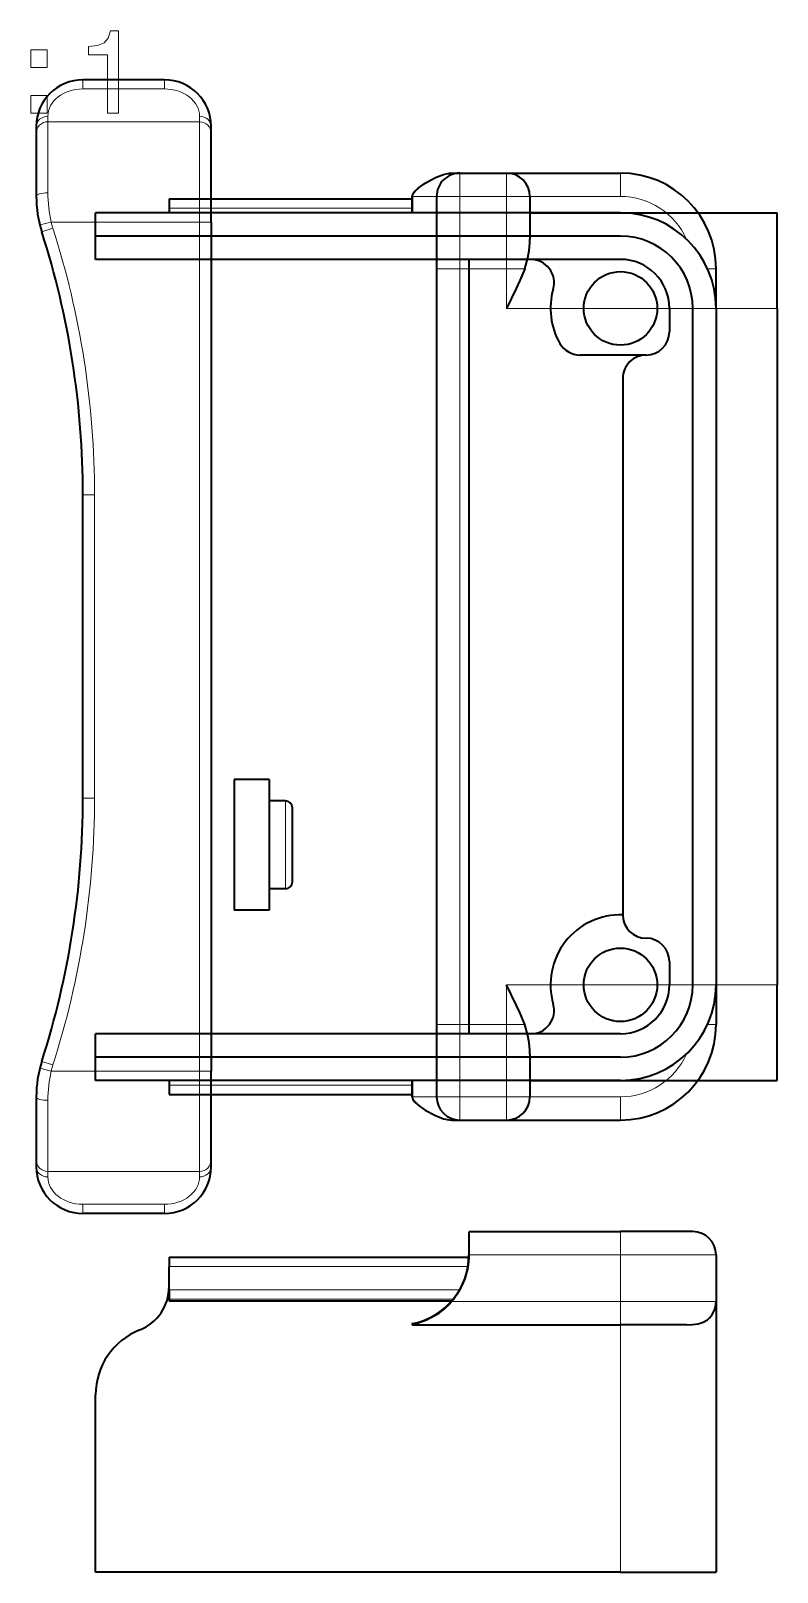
# Model space of a CAD drawing. Extents: x 487 to 800, y 314 to 605.
# Drawn here: x 618.1 to 650.1, y 380.8 to 446.9 of the extents above; entities that cross this region are included whole.
import ezdxf

# ---------------------------------------------------------------- set-up
doc = ezdxf.new("R2010")
doc.units = 0

msp = doc.modelspace()

# ---------------------------------------------------------------- linework, layer by layer
at = {"color": 7, "lineweight": 35, "ltscale": 0.0875}
for p, q in [((623.83, 444.8), (620.33, 444.8)), ((623.83, 396.2), (620.33, 396.2))]:
    msp.add_line(p, q, dxfattribs=at)
at = {"color": 7, "lineweight": 13, "ltscale": 0.009782}
for p, q in [((620.33, 444.409), (620.33, 444.8)), ((623.83, 444.409), (623.83, 444.8))]:
    msp.add_line(p, q, dxfattribs=at)
at = {"color": 7, "lineweight": 13, "ltscale": 0.0875}
for p, q in [((623.83, 444.409), (620.33, 444.409)), ((623.83, 396.591), (620.33, 396.591))]:
    msp.add_line(p, q, dxfattribs=at)
at = {"color": 7, "lineweight": 35, "ltscale": 0.0075}
for p, q in [((618.33, 442.8), (618.33, 442.5)), ((625.83, 442.5), (625.83, 442.8)), ((618.33, 398.5), (618.33, 398.2)), ((625.83, 398.2), (625.83, 398.5))]:
    msp.add_line(p, q, dxfattribs=at)
at = {"color": 7, "lineweight": 13, "ltscale": 0.005869}
for p, q in [((618.83, 443.235), (618.83, 443)), ((625.33, 443), (625.33, 443.235)), ((618.83, 397.765), (618.83, 398)), ((625.33, 398), (625.33, 397.765))]:
    msp.add_line(p, q, dxfattribs=at)
at = {"color": 7, "lineweight": 13, "ltscale": 0.1625}
for p, q in [((625.33, 443), (618.83, 443)), ((625.33, 398), (618.83, 398))]:
    msp.add_line(p, q, dxfattribs=at)
at = {"color": 7, "lineweight": 13, "ltscale": 0.076205}
for p, q in [((618.83, 443), (618.83, 439.952)), ((618.83, 398), (618.83, 401.048))]:
    msp.add_line(p, q, dxfattribs=at)
at = {"color": 7, "lineweight": 13, "ltscale": 0.1075}
for p, q in [((625.33, 438.7), (625.33, 443)), ((625.33, 402.3), (625.33, 398))]:
    msp.add_line(p, q, dxfattribs=at)
at = {"color": 7, "lineweight": 35, "ltscale": 0.067344}
for p, q in [((618.33, 442.5), (618.33, 439.806)), ((618.33, 401.194), (618.33, 398.5))]:
    msp.add_line(p, q, dxfattribs=at)
at = {"color": 7, "lineweight": 35, "ltscale": 0.095}
for p, q in [((625.83, 438.7), (625.83, 442.5)), ((625.83, 398.5), (625.83, 402.3))]:
    msp.add_line(p, q, dxfattribs=at)
at = {"color": 7, "lineweight": 35, "ltscale": 0.180597}
for p, q in [((636.153, 440.8), (643.377, 440.8)), ((636.153, 400.2), (643.377, 400.2))]:
    msp.add_line(p, q, dxfattribs=at)
at = {"color": 7, "lineweight": 13, "ltscale": 0.102499}
for p, q in [((636.495, 440.8), (636.495, 436.7)), ((638.495, 440.8), (638.495, 436.7)), ((647.477, 394.42), (643.377, 394.42)), ((647.477, 392.42), (643.377, 392.42))]:
    msp.add_line(p, q, dxfattribs=at)
at = {"color": 7, "lineweight": 35, "ltscale": 0.05}
for p, q in [((636.495, 440.8), (638.495, 440.8)), ((636.495, 400.2), (638.495, 400.2)), ((647.477, 394.42), (647.477, 392.42))]:
    msp.add_line(p, q, dxfattribs=at)
at = {"color": 7, "lineweight": 13, "ltscale": 0.025}
for p, q in [((643.377, 440.8), (643.377, 439.8)), ((635.495, 436.7), (636.495, 436.7)), ((635.495, 404.3), (636.495, 404.3)), ((643.377, 401.2), (643.377, 400.2)), ((636.907, 395.42), (636.907, 394.42)), ((643.377, 395.42), (643.377, 394.42)), ((643.377, 392.42), (643.377, 391.42))]:
    msp.add_line(p, q, dxfattribs=at)
at = {"color": 7, "lineweight": 35, "ltscale": 0.260501}
for p, q in [((624.027, 439.7), (634.447, 439.7)), ((624.027, 401.3), (634.447, 401.3))]:
    msp.add_line(p, q, dxfattribs=at)
at = {"color": 7, "lineweight": 35, "ltscale": 0.010001}
for p, q in [((624.027, 439.7), (624.027, 439.3)), ((624.027, 392.92), (624.027, 392.52))]:
    msp.add_line(p, q, dxfattribs=at)
at = {"color": 7, "lineweight": 13, "ltscale": 0.000749207}
for p, q in [((634.477, 439.8), (634.447, 439.8)), ((634.477, 401.2), (634.447, 401.2)), ((636.907, 394.42), (636.877, 394.42))]:
    msp.add_line(p, q, dxfattribs=at)
at = {"color": 7, "lineweight": 35, "ltscale": 0.0175}
for p, q in [((634.447, 439.1), (634.447, 439.8)), ((629.009, 413.885), (628.309, 413.885)), ((629.009, 410.115), (628.309, 410.115)), ((634.447, 401.2), (634.447, 401.9))]:
    msp.add_line(p, q, dxfattribs=at)
at = {"color": 7, "lineweight": 13, "ltscale": 0.222501}
for p, q in [((634.477, 439.8), (643.377, 439.8)), ((634.477, 401.2), (643.377, 401.2))]:
    msp.add_line(p, q, dxfattribs=at)
at = {"color": 7, "lineweight": 13, "ltscale": 0.0175}
for p, q in [((634.477, 439.1), (634.477, 439.8)), ((634.477, 401.2), (634.477, 401.9))]:
    msp.add_line(p, q, dxfattribs=at)
at = {"color": 7, "lineweight": 35, "ltscale": 0.077499}
for p, q in [((635.495, 439.8), (635.495, 436.7)), ((646.477, 395.42), (643.377, 395.42))]:
    msp.add_line(p, q, dxfattribs=at)
at = {"color": 7, "lineweight": 35, "ltscale": 0.045808}
msp.add_line((639.495, 439.8), (639.495, 437.968), dxfattribs=at)
at = {"color": 7, "lineweight": 35}
for p, q in [((643.377, 439.1), (620.877, 439.1)), ((625.83, 438.7), (625.83, 402.3)), ((643.377, 438.1), (620.877, 438.1)), ((643.377, 437.1), (620.877, 437.1)), ((636.877, 437.1), (636.877, 403.9)), ((635.495, 436.7), (635.495, 404.3)), ((646.477, 406), (646.477, 435)), ((647.477, 435), (647.477, 406)), ((650.095, 435), (650.095, 406)), ((643.477, 432), (643.477, 409)), ((643.377, 403.9), (620.877, 403.9)), ((643.377, 402.9), (620.877, 402.9)), ((643.377, 401.9), (620.877, 401.9)), ((643.377, 380.82), (620.877, 380.82))]:
    msp.add_line(p, q, dxfattribs=at)
at = {"color": 7, "lineweight": 35, "ltscale": 0.025}
for p, q in [((620.877, 438.1), (620.877, 439.1)), ((620.877, 437.1), (620.877, 438.1)), ((645.477, 435), (645.477, 434)), ((645.477, 407), (645.477, 406)), ((620.877, 402.9), (620.877, 403.9)), ((620.877, 401.9), (620.877, 402.9)), ((624.027, 392.92), (624.027, 393.92))]:
    msp.add_line(p, q, dxfattribs=at)
at = {"color": 7, "lineweight": 13, "ltscale": 0.260501}
for p, q in [((624.027, 439.3), (634.447, 439.3)), ((624.027, 401.7), (634.447, 401.7))]:
    msp.add_line(p, q, dxfattribs=at)
at = {"color": 7, "lineweight": 35, "ltscale": 0.005}
for p, q in [((624.027, 439.3), (624.027, 439.1)), ((624.027, 401.9), (624.027, 401.7))]:
    msp.add_line(p, q, dxfattribs=at)
at = {"color": 7, "lineweight": 35, "ltscale": 0.264999}
for p, q in [((639.495, 439.1), (650.095, 439.1)), ((639.495, 401.9), (650.095, 401.9))]:
    msp.add_line(p, q, dxfattribs=at)
at = {"color": 7, "lineweight": 35, "ltscale": 0.1025}
for p, q in [((650.095, 435), (650.095, 439.1)), ((650.095, 401.9), (650.095, 406))]:
    msp.add_line(p, q, dxfattribs=at)
at = {"color": 7, "lineweight": 13, "ltscale": 0.012501}
for p, q in [((618.484, 438.577), (618.968, 438.7)), ((618.484, 402.423), (618.968, 402.3))]:
    msp.add_line(p, q, dxfattribs=at)
at = {"color": 7, "lineweight": 13, "ltscale": 0.0125}
for p, q in [((619.044, 438.434), (618.568, 438.282)), ((625.33, 438.7), (625.83, 438.7)), ((620.83, 427), (620.33, 427)), ((620.83, 414), (620.33, 414)), ((619.044, 402.566), (618.568, 402.718)), ((625.33, 402.3), (625.83, 402.3))]:
    msp.add_line(p, q, dxfattribs=at)
at = {"color": 7, "lineweight": 13, "ltscale": 0.159047}
for p, q in [((625.33, 438.7), (618.968, 438.7)), ((625.33, 402.3), (618.968, 402.3))]:
    msp.add_line(p, q, dxfattribs=at)
at = {"color": 7, "lineweight": 13}
for p, q in [((625.33, 438.7), (625.33, 402.3)), ((636.495, 436.7), (636.495, 404.3))]:
    msp.add_line(p, q, dxfattribs=at)
at = {"color": 7, "lineweight": 13, "ltscale": 0.05}
for p, q in [((636.495, 436.7), (638.495, 436.7)), ((636.495, 404.3), (638.495, 404.3)), ((643.377, 394.42), (643.377, 392.42))]:
    msp.add_line(p, q, dxfattribs=at)
at = {"color": 7, "lineweight": 13, "ltscale": 0.0425}
for p, q in [((638.495, 435), (638.495, 436.7)), ((638.495, 406), (638.495, 404.3))]:
    msp.add_line(p, q, dxfattribs=at)
at = {"color": 7, "lineweight": 13, "ltscale": 0.019395}
for p, q in [((638.495, 436.7), (639.27, 436.7)), ((639.27, 404.3), (638.495, 404.3))]:
    msp.add_line(p, q, dxfattribs=at)
at = {"color": 7, "lineweight": 13, "ltscale": 0.009225}
for p, q in [((647.477, 436.7), (647.108, 436.7)), ((647.108, 404.3), (647.477, 404.3))]:
    msp.add_line(p, q, dxfattribs=at)
at = {"color": 7, "lineweight": 35, "ltscale": 0.0425}
for p, q in [((647.477, 435), (647.477, 436.7)), ((647.477, 406), (647.477, 404.3))]:
    msp.add_line(p, q, dxfattribs=at)
at = {"color": 7, "lineweight": 13, "ltscale": 0.289999}
for p, q in [((638.495, 435), (650.095, 435)), ((638.495, 406), (650.095, 406))]:
    msp.add_line(p, q, dxfattribs=at)
at = {"color": 7, "lineweight": 35, "ltscale": 0.070801}
msp.add_line((644.477, 433), (641.645, 433), dxfattribs=at)
at = {"color": 7, "lineweight": 35, "ltscale": 0.325}
msp.add_line((620.33, 414), (620.33, 427), dxfattribs=at)
at = {"color": 7, "lineweight": 13, "ltscale": 0.325}
msp.add_line((620.83, 414), (620.83, 427), dxfattribs=at)
at = {"color": 7, "lineweight": 35, "ltscale": 0.018967}
msp.add_line((626.822, 414.8), (626.822, 414.041), dxfattribs=at)
at = {"color": 7, "lineweight": 35, "ltscale": 0.037163}
for p, q in [((628.309, 414.8), (626.822, 414.8)), ((628.309, 409.2), (626.822, 409.2))]:
    msp.add_line(p, q, dxfattribs=at)
at = {"color": 7, "lineweight": 35, "ltscale": 0.139999}
msp.add_line((628.309, 414.8), (628.309, 409.2), dxfattribs=at)
at = {"color": 7, "lineweight": 35, "ltscale": 0.121032}
msp.add_line((626.822, 414.041), (626.822, 409.2), dxfattribs=at)
at = {"color": 7, "lineweight": 13, "ltscale": 0.09425}
msp.add_line((629.009, 410.115), (629.009, 413.885), dxfattribs=at)
at = {"color": 7, "lineweight": 35, "ltscale": 0.07925}
msp.add_line((629.309, 410.415), (629.309, 413.585), dxfattribs=at)
at = {"color": 7, "lineweight": 35, "ltscale": 0.0775}
msp.add_line((635.495, 404.3), (635.495, 401.2), dxfattribs=at)
at = {"color": 7, "lineweight": 13, "ltscale": 0.1025}
for p, q in [((636.495, 404.3), (636.495, 400.2)), ((638.495, 404.3), (638.495, 400.2))]:
    msp.add_line(p, q, dxfattribs=at)
at = {"color": 7, "lineweight": 35, "ltscale": 0.045809}
msp.add_line((639.495, 403.032), (639.495, 401.2), dxfattribs=at)
at = {"color": 7, "lineweight": 35, "ltscale": 0.01}
for p, q in [((624.027, 401.7), (624.027, 401.3)), ((624.027, 394.32), (624.027, 393.92))]:
    msp.add_line(p, q, dxfattribs=at)
at = {"color": 7, "lineweight": 13, "ltscale": 0.009783}
for p, q in [((620.33, 396.591), (620.33, 396.2)), ((623.83, 396.591), (623.83, 396.2))]:
    msp.add_line(p, q, dxfattribs=at)
at = {"color": 7, "lineweight": 35, "ltscale": 0.02425}
msp.add_line((636.877, 395.39), (636.877, 394.42), dxfattribs=at)
at = {"color": 7, "lineweight": 35, "ltscale": 0.161751}
msp.add_line((636.907, 395.42), (643.377, 395.42), dxfattribs=at)
at = {"color": 7, "lineweight": 35, "ltscale": 0.321208}
msp.add_line((624.027, 394.32), (636.875, 394.32), dxfattribs=at)
at = {"color": 7, "lineweight": 13, "ltscale": 0.320201}
msp.add_line((624.027, 393.92), (636.835, 393.92), dxfattribs=at)
at = {"color": 7, "lineweight": 13, "ltscale": 0.161751}
msp.add_line((636.907, 394.42), (643.377, 394.42), dxfattribs=at)
at = {"color": 7, "lineweight": 13, "ltscale": 0.311203}
msp.add_line((624.027, 392.92), (636.475, 392.92), dxfattribs=at)
at = {"color": 7, "lineweight": 13, "ltscale": 0.304292}
msp.add_line((624.027, 392.52), (636.199, 392.52), dxfattribs=at)
at = {"color": 7, "lineweight": 35, "ltscale": 0.00191}
msp.add_line((624.027, 392.52), (624.027, 392.444), dxfattribs=at)
at = {"color": 7, "lineweight": 35, "ltscale": 0.302675}
msp.add_line((636.134, 392.444), (624.027, 392.444), dxfattribs=at)
at = {"color": 7, "lineweight": 13, "ltscale": 0.000749294}
msp.add_line((636.153, 392.42), (636.131, 392.44), dxfattribs=at)
at = {"color": 7, "lineweight": 13, "ltscale": 0.180597}
msp.add_line((636.153, 392.42), (643.377, 392.42), dxfattribs=at)
at = {"color": 7, "lineweight": 35, "ltscale": 0.29}
msp.add_line((647.477, 392.42), (647.477, 380.82), dxfattribs=at)
at = {"color": 7, "lineweight": 35, "ltscale": 0.222501}
msp.add_line((634.477, 391.42), (643.377, 391.42), dxfattribs=at)
at = {"color": 7, "lineweight": 13, "ltscale": 0.265}
msp.add_line((643.377, 391.42), (643.377, 380.82), dxfattribs=at)
at = {"color": 7, "lineweight": 35, "ltscale": 0.070724}
msp.add_line((646.206, 391.42), (643.377, 391.42), dxfattribs=at)
at = {"color": 7, "lineweight": 35, "ltscale": 0.19}
msp.add_line((620.877, 380.82), (620.877, 388.42), dxfattribs=at)
at = {"color": 7, "lineweight": 35, "ltscale": 0.102499}
msp.add_line((643.377, 380.82), (647.477, 380.82), dxfattribs=at)
at = {"color": 7, "lineweight": 13}
for points in [[(621.391, 443.374), (621.85, 443.374), (621.85, 446.899), (621.507, 446.899), (621.416, 446.591), (621.235, 446.384), (620.957, 446.263), (620.574, 446.223), (620.574, 445.865), (621.391, 445.865)], [(618.098, 445.33), (618.794, 445.33), (618.794, 446.082), (618.098, 446.082)], [(618.098, 443.374), (618.794, 443.374), (618.794, 444.125), (618.098, 444.125)]]:
    msp.add_lwpolyline(points, close=True, dxfattribs=at)
at = {"color": 7, "lineweight": 35}
for points in [[(634.447, 439.8), (634.477, 439.917), (634.542, 440.011), (634.704, 440.16), (635.01, 440.369), (635.453, 440.605), (635.795, 440.738), (636.038, 440.792), (636.153, 440.8)], [(639.27, 436.7), (639.063, 436.192), (638.91, 435.855), (638.495, 435)], [(639.27, 404.3), (639.063, 404.808), (638.91, 405.145), (638.495, 406)], [(634.447, 401.2), (634.477, 401.083), (634.542, 400.989), (634.704, 400.84), (635.01, 400.631), (635.453, 400.395), (635.795, 400.262), (636.038, 400.208), (636.153, 400.2)], [(646.206, 391.42), (646.469, 391.431), (646.711, 391.467), (646.926, 391.536), (647.108, 391.644)]]:
    msp.add_lwpolyline(points, dxfattribs=at)
at = {"color": 7, "lineweight": 13}
for points in [[(636.153, 440.8), (635.991, 440.784), (635.82, 440.742), (635.468, 440.603), (635.112, 440.412), (634.866, 440.254), (634.747, 440.166), (634.579, 440.013), (634.517, 439.931), (634.494, 439.885), (634.477, 439.8)], [(634.477, 401.2), (634.485, 401.143), (634.535, 401.041), (634.584, 400.98), (634.697, 400.874), (634.816, 400.781), (635.063, 400.617), (635.436, 400.413), (635.804, 400.263), (635.983, 400.217), (636.153, 400.2)]]:
    msp.add_lwpolyline(points, dxfattribs=at)
at = {"color": 7, "lineweight": 35}
for centre in [(643.377, 435), (643.377, 406)]:
    msp.add_circle(centre, 1.575, dxfattribs=at)
for centre, radius, start, end in [((620.33, 442.8), 2, 90, 179.99999), ((623.83, 442.8), 2, 360, 90), ((636.495, 439.8), 1, 90, 180.00001), ((638.495, 439.8), 1, 0, 90), ((643.377, 436.7), 4.1, 0, 90), ((623.33, 439.806), 5, 179.99999, 197.75279), ((643.377, 435), 4.1, 0, 90), ((583.33, 427), 37, 360, 17.75279), ((635.715, 437.981), 3.78, 340.18281, 359.79192), ((643.377, 435), 3.1, 360, 90), ((639.531, 436.1), 1, 344.03798, 90), ((643.377, 435), 2.1, 0, 90), ((643.377, 435), 3, 164.03799, 210), ((641.645, 434), 1, 210, 270), ((644.477, 434), 1, 270, 360), ((644.477, 432), 1, 90, 180.00001), ((583.33, 414), 37, 342.24721, 360), ((629.009, 413.585), 0.3, 0, 90), ((629.009, 410.415), 0.3, 270, 360), ((643.377, 406), 3, 88.08967, 195.96201), ((644.477, 409), 1, 180.00001, 270), ((644.477, 407), 1, 0, 90), ((643.377, 406), 4.1, 270, 0), ((643.377, 406), 3.1, 270, 0), ((643.377, 406), 2.1, 270, 360), ((639.531, 404.9), 1, 270, 15.96202), ((635.715, 403.019), 3.78, 0.20808, 19.81719), ((643.377, 404.3), 4.1, 270, 360), ((623.33, 401.194), 5, 162.24721, 180.00001), ((636.495, 401.2), 1, 180.00001, 270), ((638.495, 401.2), 1, 270, 360), ((620.33, 398.2), 2, 179.99999, 270), ((623.83, 398.2), 2, 270, 360), ((636.907, 395.39), 0.03, 90, 179.99999), ((646.477, 394.42), 1, 0, 90), ((633.877, 394.42), 3, 281.42119, 360), ((622.027, 393.065), 2, 291.71562, 360), ((646.477, 392.42), 1, 309.12037, 360), ((623.877, 388.42), 3, 111.71562, 180.00001), ((634.477, 391.45), 0.03, 101.42122, 269.99996)]:
    msp.add_arc(centre, radius, start, end, dxfattribs=at)
at = {"color": 7, "lineweight": 13}
for centre, radius, start, end in [((618.83, 442.5), 0.5, 90, 180.00001), ((625.33, 442.5), 0.5, 0, 90), ((624.558, 439.95), 5.728, 179.98141, 192.60436), ((643.377, 436.7), 3.1, 24.13691, 90), ((623.33, 439.806), 4.5, 194.23106, 197.75279), ((583.33, 427), 37.5, 0, 17.75279), ((583.33, 414), 37.5, 342.24721, 360), ((623.33, 401.194), 4.5, 162.24721, 165.76894), ((643.377, 404.3), 3.1, 270, 335.86309), ((624.558, 401.05), 5.728, 167.39564, 180.01859), ((618.83, 398.5), 0.5, 180.00001, 270), ((625.33, 398.5), 0.5, 270, 360), ((633.877, 394.42), 3.03, 318.69509, 360), ((633.856, 394.363), 3.009, 281.92063, 319.77474)]:
    msp.add_arc(centre, radius, start, end, dxfattribs=at)
for centre, major_axis, ratio, start_param, end_param in [((620.33, 443.235), (1.5, 0), 0.782608, 1.570802, 3.141596), ((623.83, 443.235), (1.5, 0), 0.782607, 6.283185, 7.853983), ((618.83, 442.8), (0.5, 0), 0.869565, 1.570797, 3.141593), ((625.33, 442.8), (-0.5, 0), 0.869565, 3.141593, 4.712389), ((618.83, 439.806), (0.5, 0), 0.291118, 1.570796, 3.141593), ((618.83, 401.194), (0.5, 0), 0.291118, 3.141593, 4.712389), ((618.83, 398.2), (0.5, 0), 0.869565, 3.141592, 4.712389), ((625.33, 398.2), (-0.5, 0), 0.869565, 1.570796, 3.141593), ((620.33, 397.765), (1.5, 0), 0.782608, 3.14159, 4.712383), ((623.83, 397.765), (1.5, 0), 0.782607, 4.712388, 6.283186)]:
    msp.add_ellipse(centre, major_axis=major_axis, ratio=ratio, start_param=start_param, end_param=end_param, dxfattribs=at)

doc.saveas('drawing.dxf')
